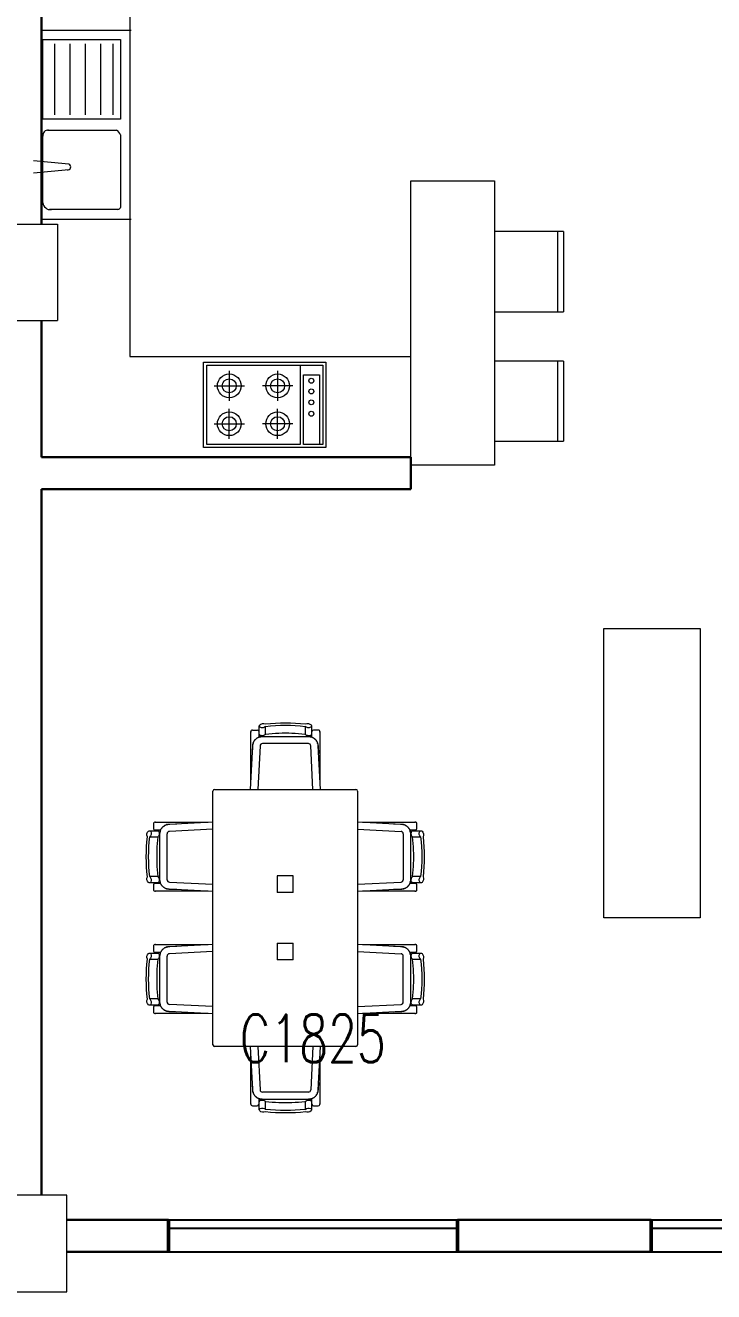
# Model space of a CAD drawing. Header units: inches. Extents: x 675 to 51927, y 19035 to 68555.
# Drawn here: x 26301 to 30585, y 27844 to 35730 of the extents above; entities that cross this region are included whole.
import ezdxf

# ---------------------------------------------------------------- set-up
doc = ezdxf.new("R2010")
doc.units = ezdxf.units.IN
doc.header["$LTSCALE"] = 0.5
doc.header["$MEASUREMENT"] = 0
for name, color, linetype, lineweight in [('00I-FURN', 30, 'Continuous', 9), ('Column', 192, 'Continuous', 13), ('Wall', 113, 'Continuous', 50)]:
    doc.layers.add(name, color=color, linetype=linetype, lineweight=lineweight)
doc.layers.add('Window Exterior', color=2, linetype='Continuous')
doc.layers.add('WINDOW_TEXT', color=7, linetype='Continuous')
doc.styles.add('_TCH_WINDOW', font='SIMPLEX', dxfattribs={"height": 3.5, "bigfont": 'GBCBIG'})

# ---------------------------------------------------------------- blocks, each defined once
blk = doc.blocks.new('$WINLIB2D$00000004')
at = {"color": 0}
for points in [[(-0.5, 0.5), (-0.5, -0.5)], [(-0.5, 0.5), (0.5, 0.5)], [(0.5, -0.5), (0.5, 0.5)], [(-0.5, 0.2406), (0.5, 0.2406)], [(-0.5, -0.5), (0.5, -0.5)]]:
    blk.add_lwpolyline(points, dxfattribs=at)

msp = doc.modelspace()

# ---------------------------------------------------------------- linework, layer by layer
at = {"layer": '00I-FURN'}
for p, q in [((26951.4, 35989.9), (26951.4, 33667)), ((26401.4, 35699.6), (26960.7, 35699.6)), ((26482.1, 35615.6), (26482.1, 35171.6)), ((26578.1, 35615.6), (26578.1, 35171.6)), ((26674.1, 35615.6), (26674.1, 35171.6)), ((26770.1, 35615.6), (26770.1, 35171.6)), ((26845.9, 35615.6), (26845.9, 35171.6)), ((26572.4, 34864.9), (26351.4, 34885.3)), ((26572.4, 34830.5), (26351.4, 34809.9)), ((28701.4, 34761.3), (29221.4, 34761.3)), ((28701.4, 33041.3), (28701.4, 34761.3)), ((29221.4, 34761.3), (29221.4, 32990.9)), ((26401.4, 34523.6), (26960.7, 34523.6)), ((29650.2, 34446), (29220.8, 34446)), ((29615.2, 33946), (29615.2, 34446)), ((29650.2, 34446), (29650.2, 33946)), ((29220.8, 33946), (29650.2, 33946)), ((26951.4, 33667), (28701.4, 33667)), ((29651, 33639.4), (29220.7, 33639.4)), ((29616, 33139.4), (29616, 33639.4)), ((29651, 33639.4), (29651, 33139.4)), ((27570.7, 33578.6), (27570.7, 33390.9)), ((27871.6, 33578.6), (27871.6, 33390.9)), ((27476.9, 33484.7), (27664.6, 33484.7)), ((27965.4, 33484.7), (27777.8, 33484.7)), ((27570.7, 33154.7), (27570.7, 33342.4)), ((27871.6, 33154.7), (27871.6, 33342.4)), ((27476.9, 33248.6), (27664.6, 33248.6)), ((27965.4, 33248.6), (27777.8, 33248.6)), ((29220.7, 33139.4), (29651, 33139.4)), ((29221.4, 32990.9), (28701.4, 32990.9)), ((29901.4, 30171.3), (29901.4, 31973)), ((29901.4, 31973), (30501.8, 31973)), ((30501.8, 31973), (30501.8, 30171.3)), ((27714.9, 31341.4), (27744.9, 31341.4)), ((27751.8, 31333.8), (27757.8, 31333.8)), ((27757.7, 31323.8), (27754.4, 31323.8)), ((27757.7, 31316.6), (27757.7, 31366.5)), ((27796.7, 31314.2), (27796.7, 31364.1)), ((28043.1, 31364.1), (28043.1, 31314.2)), ((28082, 31333.8), (28087.9, 31333.8)), ((28082.1, 31366.5), (28082.1, 31316.6)), ((28085.3, 31323.8), (28082.1, 31323.8)), ((28124.9, 31341.4), (28094.9, 31341.4)), ((27703.4, 30971.3), (27717, 31244.4)), ((27714.8, 31195.4), (27716.3, 31238.6)), ((27762, 31242.1), (27748.4, 30971.3)), ((27776.9, 31301.4), (28062.8, 31301.4)), ((28062.8, 31256.4), (27776.9, 31256.4)), ((28091.3, 30971.3), (28077.8, 31242.1)), ((28111.7, 31273.6), (28113.2, 31271.5)), ((28122.7, 31244.4), (28136.4, 30971.3)), ((28123.5, 31238.6), (28125, 31195.4)), ((27468.9, 29381.3), (27468.9, 30961.3)), ((27478.9, 30971.3), (28358.9, 30971.3)), ((28368.9, 30961.3), (28368.9, 29381.3)), ((27098.8, 30757.3), (27098.8, 30727.3)), ((27195.8, 30755.2), (27468.9, 30768.8)), ((27201.6, 30755.9), (27244.8, 30757.4)), ((28368.9, 30768.8), (28641.9, 30755.2)), ((28593, 30757.4), (28636.2, 30755.9)), ((28738.9, 30727.3), (28738.9, 30757.3)), ((27073.7, 30714.5), (27123.6, 30714.5)), ((27106.4, 30714.4), (27106.4, 30720.3)), ((27116.4, 30717.7), (27116.4, 30714.5)), ((27138.8, 30409.4), (27138.8, 30695.2)), ((27166.5, 30744.2), (27168.7, 30745.6)), ((27183.8, 30409.4), (27183.8, 30695.2)), ((27468.9, 30723.8), (27198.1, 30710.2)), ((28368.9, 30723.8), (28639.7, 30710.2)), ((28653.9, 30695.2), (28653.9, 30409.4)), ((28698.9, 30695.2), (28698.9, 30409.4)), ((28714.1, 30714.5), (28764.1, 30714.5)), ((28721.3, 30714.5), (28721.3, 30717.7)), ((28731.3, 30720.3), (28731.3, 30714.4)), ((27076, 30675.5), (27126, 30675.5)), ((28711.8, 30675.5), (28761.7, 30675.5)), ((27123.6, 30390.1), (27073.7, 30390.1)), ((27126, 30429.1), (27076, 30429.1)), ((27098.8, 30377.3), (27098.8, 30347.3)), ((27106.4, 30384.3), (27106.4, 30390.2)), ((27116.4, 30390.1), (27116.4, 30386.9)), ((27198.1, 30394.4), (27468.9, 30380.9)), ((27868.9, 30432.5), (27868.9, 30329)), ((27968.9, 30432.5), (27868.9, 30432.5)), ((27968.9, 30329), (27968.9, 30432.5)), ((28368.9, 30380.9), (28639.7, 30394.4)), ((28761.7, 30429.1), (28711.8, 30429.1)), ((28764.1, 30390.1), (28714.1, 30390.1)), ((28721.3, 30386.9), (28721.3, 30390.1)), ((28731.3, 30390.2), (28731.3, 30384.3)), ((28738.9, 30347.3), (28738.9, 30377.3)), ((27468.9, 30335.8), (27195.8, 30349.5)), ((27244.8, 30347.2), (27201.6, 30348.7)), ((27968.9, 30329), (27868.9, 30329)), ((28641.9, 30349.5), (28368.9, 30335.8)), ((28636.2, 30348.7), (28593, 30347.2)), ((30501.8, 30171.3), (29901.4, 30171.3)), ((27098.8, 29995.3), (27098.8, 29965.3)), ((27195.8, 29993.2), (27468.9, 30006.8)), ((27201.6, 29993.9), (27244.8, 29995.4)), ((27868.9, 30013.6), (27868.9, 29910.1)), ((27868.9, 30013.6), (27968.9, 30013.6)), ((27968.9, 29910.1), (27968.9, 30013.6)), ((28368.9, 30006.8), (28641.9, 29993.2)), ((28593, 29995.4), (28636.2, 29993.9)), ((28738.9, 29965.3), (28738.9, 29995.3)), ((27073.7, 29952.5), (27123.6, 29952.5)), ((27076, 29913.5), (27126, 29913.5)), ((27106.4, 29952.4), (27106.4, 29958.9)), ((27116.4, 29955.7), (27116.4, 29952.5)), ((27138.8, 29647.4), (27138.8, 29933.2)), ((27183.8, 29647.4), (27183.8, 29933.2)), ((27468.9, 29961.8), (27198.1, 29948.2)), ((27968.9, 29910.1), (27868.9, 29910.1)), ((28368.9, 29961.8), (28639.7, 29948.2)), ((28653.9, 29647.4), (28653.9, 29933.2)), ((28698.9, 29933.2), (28698.9, 29647.4)), ((28711.8, 29913.5), (28761.7, 29913.5)), ((28714.1, 29952.5), (28764.1, 29952.5)), ((28721.3, 29952.5), (28721.3, 29955.7)), ((28731.3, 29958.9), (28731.3, 29952.4)), ((27126, 29667.1), (27076, 29667.1)), ((28761.7, 29667.1), (28711.8, 29667.1)), ((27123.6, 29628.1), (27073.7, 29628.1)), ((27098.8, 29615.3), (27098.8, 29585.3)), ((27106.4, 29622.3), (27106.4, 29628.2)), ((27116.4, 29628.1), (27116.4, 29624.9)), ((27169.6, 29596.4), (27167.4, 29597.9)), ((27468.9, 29573.8), (27195.8, 29587.5)), ((27468.9, 29618.9), (27198.1, 29632.4)), ((27244.8, 29585.2), (27201.6, 29586.7)), ((28368.9, 29618.9), (28639.7, 29632.4)), ((28641.9, 29587.5), (28368.9, 29573.8)), ((28636.2, 29586.7), (28593, 29585.2)), ((28671.2, 29598.4), (28669, 29597)), ((28764.1, 29628.1), (28714.1, 29628.1)), ((28721.3, 29624.9), (28721.3, 29628.1)), ((28731.3, 29628.2), (28731.3, 29622.3)), ((28738.9, 29585.3), (28738.9, 29615.3)), ((28358.9, 29371.3), (27478.9, 29371.3)), ((27717, 29098.3), (27703.4, 29371.3)), ((27748.4, 29371.3), (27762, 29100.5)), ((28091.3, 29371.3), (28077.8, 29100.5)), ((28136.4, 29371.3), (28122.7, 29098.3)), ((27716.3, 29104), (27714.8, 29147.2)), ((28125, 29147.2), (28123.5, 29104)), ((27757.7, 28976.1), (27757.7, 29026)), ((28062.8, 29086.3), (27776.9, 29086.3)), ((28062.8, 29041.3), (27776.9, 29041.3)), ((27796.7, 28978.5), (27796.7, 29028.4)), ((28043.1, 29028.4), (28043.1, 28978.5)), ((28082.1, 29026), (28082.1, 28976.1)), ((28113.7, 29072), (28112.3, 29069.8)), ((27714.9, 29001.3), (27744.9, 29001.3)), ((27757.8, 29008.8), (27751.8, 29008.8)), ((27754.4, 29018.8), (27757.7, 29018.8)), ((28087.9, 29008.8), (28082, 29008.8)), ((28082.1, 29018.8), (28085.3, 29018.8)), ((28094.9, 29001.3), (28124.9, 29001.3))]:
    msp.add_line(p, q, dxfattribs=at)
for points in [[(26409.9, 35641), (26892.9, 35641), (26892.9, 35146.1), (26409.9, 35146.1)], [(27410.2, 33633.2), (28172.2, 33633.2), (28172.2, 33100.2), (27410.2, 33100.2)]]:
    msp.add_lwpolyline(points, close=True, dxfattribs=at)
for points in [[(26409.9, 34624.6), (26409.9, 35048.1)], [(26440, 35077), (26868.7, 35077)], [(26892.9, 35047.2), (26892.9, 34596)], [(26878.1, 34582.1), (26452.6, 34582.1)], [(28012.2, 33613.2), (28012.2, 33120.2), (27430.2, 33120.2), (27430.2, 33613.2), (28152.2, 33613.2), (28152.2, 33120.2), (28032.2, 33120.2), (28032.2, 33553.2), (28132.2, 33553.2), (28132.2, 33120.2)]]:
    msp.add_lwpolyline(points, dxfattribs=at)
at = {"layer": '00I-FURN', "flags": 128}
for points in [[(27704.9, 31001.4), (27704.9, 31331.4)], [(27754.9, 31331.4), (27754.9, 31298.2)], [(28084.9, 31297.1), (28084.9, 31331.4)], [(28134.9, 31331.4), (28134.9, 31001.4)], [(27716.3, 31238.6), (27716.4, 31241.2), (27716.7, 31243.8), (27717, 31246.4), (27717.5, 31248.9), (27718, 31251.5), (27718.7, 31254), (27719.4, 31256.5), (27720.3, 31258.9), (27720.9, 31260.6)], [(27717, 31244.4), (27717.2, 31246.7), (27717.4, 31249.1), (27717.8, 31251.5), (27718.3, 31253.9), (27718.8, 31256.2), (27719.4, 31258.5), (27720.2, 31260.8), (27721, 31263.1), (27721.9, 31265.3), (27722.9, 31267.5), (27724, 31269.6), (27725.2, 31271.7), (27726.4, 31273.7), (27727.8, 31275.7), (27729.2, 31277.7), (27730.7, 31279.5), (27732.2, 31281.4), (27733.9, 31283.1), (27735.6, 31284.8), (27737.3, 31286.4), (27739.2, 31288), (27741.1, 31289.5), (27743, 31290.8), (27745, 31292.2), (27747.1, 31293.4), (27749.2, 31294.6), (27751.3, 31295.6), (27753.5, 31296.6), (27755.8, 31297.5), (27758, 31298.3), (27760.3, 31299), (27762.6, 31299.6), (27765, 31300.2), (27767.3, 31300.6), (27769.7, 31300.9), (27772.1, 31301.2), (27774.5, 31301.3), (27776.9, 31301.4), (27776.9, 31301.4)], [(27762.3, 31298.5), (27764.8, 31299.2), (27767.3, 31299.8), (27769.9, 31300.4), (27772.4, 31300.8), (27775, 31301.1), (27777.6, 31301.3), (27780.2, 31301.3), (27781.2, 31301.4)], [(28058.5, 31301.4), (28061.1, 31301.3), (28063.7, 31301.1), (28066.3, 31300.9), (28068.8, 31300.5), (28071.4, 31300.1), (28073.9, 31299.5), (28076.5, 31298.8), (28077.8, 31298.4)], [(28062.8, 31301.4), (28065.2, 31301.3), (28067.6, 31301.2), (28070, 31300.9), (28072.4, 31300.6), (28074.7, 31300.2), (28077.1, 31299.6), (28079.4, 31299), (28081.7, 31298.3), (28083.9, 31297.5), (28086.2, 31296.6), (28088.3, 31295.6), (28090.5, 31294.6), (28092.6, 31293.4), (28094.7, 31292.2), (28096.7, 31290.9), (28098.6, 31289.5), (28100.5, 31288), (28102.4, 31286.5), (28104.1, 31284.8), (28105.8, 31283.2), (28107.5, 31281.4), (28109, 31279.6), (28110.5, 31277.7), (28111.9, 31275.8), (28113.3, 31273.8), (28114.5, 31271.7), (28115.7, 31269.6), (28116.8, 31267.5), (28117.8, 31265.3), (28118.7, 31263.1), (28119.5, 31260.8), (28120.3, 31258.6), (28120.9, 31256.2), (28121.5, 31253.9), (28121.9, 31251.6), (28122.3, 31249.2), (28122.5, 31246.8), (28122.7, 31244.4), (28122.7, 31244.4)], [(28119.1, 31259.9), (28120, 31257.5), (28120.8, 31255), (28121.5, 31252.5), (28122.1, 31250), (28122.5, 31247.4), (28122.9, 31244.8), (28123.2, 31242.3), (28123.4, 31239.7), (28123.5, 31238.6)], [(27108.8, 30767.3), (27438.8, 30767.3)], [(28398.9, 30767.3), (28728.9, 30767.3)], [(27143.1, 30717.3), (27108.8, 30717.3)], [(27138.8, 30695.2), (27138.9, 30697.6), (27139, 30700), (27139.3, 30702.4), (27139.6, 30704.8), (27140, 30707.1), (27140.5, 30709.5), (27141.2, 30711.8), (27141.9, 30714.1), (27142.7, 30716.4), (27143.6, 30718.6), (27144.5, 30720.8), (27145.6, 30722.9), (27146.8, 30725), (27148, 30727.1), (27149.3, 30729.1), (27150.7, 30731.1), (27152.2, 30733), (27153.7, 30734.8), (27155.3, 30736.6), (27157, 30738.3), (27158.8, 30739.9), (27160.6, 30741.5), (27162.5, 30743), (27164.4, 30744.4), (27166.4, 30745.7), (27168.4, 30747), (27170.5, 30748.1), (27172.7, 30749.2), (27174.9, 30750.2), (27177.1, 30751.2), (27179.3, 30752), (27181.6, 30752.7), (27183.9, 30753.4), (27186.3, 30753.9), (27188.6, 30754.4), (27191, 30754.7), (27193.4, 30755), (27195.8, 30755.2), (27195.8, 30755.2)], [(27138.8, 30690.9), (27138.9, 30693.5), (27139, 30696.1), (27139.3, 30698.7), (27139.6, 30701.3), (27140.1, 30703.8), (27140.7, 30706.4), (27141.4, 30708.9), (27141.8, 30710.2)], [(27180.3, 30751.5), (27182.7, 30752.4), (27185.2, 30753.2), (27187.7, 30753.9), (27190.2, 30754.5), (27192.8, 30755), (27195.3, 30755.4), (27197.9, 30755.7), (27200.5, 30755.8), (27201.6, 30755.9)], [(28636.2, 30755.9), (28638.8, 30755.7), (28641.4, 30755.5), (28643.9, 30755.2), (28646.5, 30754.7), (28649, 30754.1), (28651.6, 30753.5), (28654.1, 30752.7), (28656.5, 30751.9), (28658.1, 30751.2)], [(28641.9, 30755.2), (28644.3, 30755), (28646.7, 30754.7), (28649.1, 30754.4), (28651.4, 30753.9), (28653.8, 30753.4), (28656.1, 30752.7), (28658.4, 30752), (28660.6, 30751.2), (28662.8, 30750.3), (28665, 30749.3), (28667.2, 30748.2), (28669.2, 30747), (28671.3, 30745.7), (28673.3, 30744.4), (28675.2, 30743), (28677.1, 30741.5), (28678.9, 30739.9), (28680.7, 30738.3), (28682.4, 30736.6), (28684, 30734.8), (28685.5, 30733), (28687, 30731.1), (28688.4, 30729.1), (28689.7, 30727.1), (28691, 30725.1), (28692.1, 30723), (28693.2, 30720.8), (28694.2, 30718.6), (28695.1, 30716.4), (28695.9, 30714.2), (28696.6, 30711.9), (28697.2, 30709.5), (28697.7, 30707.2), (28698.1, 30704.8), (28698.5, 30702.5), (28698.7, 30700.1), (28698.9, 30697.7), (28698.9, 30695.3), (28698.9, 30695.2)], [(28668.2, 30746.2), (28670.3, 30744.8), (28670.5, 30744.6)], [(28728.9, 30717.3), (28695.8, 30717.3)], [(28696.1, 30709.9), (28696.8, 30707.4), (28697.4, 30704.9), (28697.9, 30702.3), (28698.3, 30699.7), (28698.6, 30697.2), (28698.8, 30694.6), (28698.9, 30692), (28698.9, 30690.9)], [(27108.8, 30387.3), (27142, 30387.3)], [(27138.9, 30410), (27138.8, 30412.6), (27138.8, 30413.7)], [(27195.8, 30349.5), (27193.4, 30349.6), (27191, 30349.9), (27188.7, 30350.2), (27186.3, 30350.7), (27184, 30351.2), (27181.7, 30351.9), (27179.4, 30352.6), (27177.1, 30353.4), (27174.9, 30354.4), (27172.7, 30355.4), (27170.6, 30356.4), (27168.5, 30357.6), (27166.4, 30358.9), (27164.4, 30360.2), (27162.5, 30361.6), (27160.6, 30363.1), (27158.8, 30364.7), (27157.1, 30366.3), (27155.4, 30368), (27153.7, 30369.8), (27152.2, 30371.6), (27150.7, 30373.5), (27149.3, 30375.5), (27148, 30377.5), (27146.8, 30379.5), (27145.6, 30381.6), (27144.6, 30383.8), (27143.6, 30386), (27142.7, 30388.2), (27141.9, 30390.5), (27141.2, 30392.7), (27140.6, 30395.1), (27140, 30397.4), (27139.6, 30399.8), (27139.3, 30402.1), (27139, 30404.5), (27138.9, 30406.9), (27138.8, 30409.3), (27138.8, 30409.4)], [(27141.6, 30394.7), (27140.9, 30397.2), (27140.3, 30399.8), (27139.8, 30402.3), (27139.4, 30404.9), (27139.1, 30407.5), (27139, 30408.7)], [(28698.9, 30409.4), (28698.9, 30407), (28698.7, 30404.6), (28698.5, 30402.2), (28698.2, 30399.8), (28697.7, 30397.5), (28697.2, 30395.1), (28696.6, 30392.8), (28695.9, 30390.5), (28695.1, 30388.2), (28694.2, 30386), (28693.2, 30383.8), (28692.1, 30381.7), (28691, 30379.6), (28689.8, 30377.5), (28688.4, 30375.5), (28687, 30373.5), (28685.6, 30371.7), (28684, 30369.8), (28682.4, 30368), (28680.7, 30366.3), (28679, 30364.7), (28677.1, 30363.1), (28675.3, 30361.6), (28673.3, 30360.2), (28671.3, 30358.9), (28669.3, 30357.6), (28667.2, 30356.5), (28665.1, 30355.4), (28662.9, 30354.4), (28660.7, 30353.5), (28658.4, 30352.6), (28656.1, 30351.9), (28653.8, 30351.3), (28651.5, 30350.7), (28649.1, 30350.3), (28646.7, 30349.9), (28644.4, 30349.6), (28642, 30349.5), (28641.9, 30349.5)], [(28694.7, 30387.3), (28728.9, 30387.3)], [(28698.9, 30413.7), (28698.9, 30411.1), (28698.7, 30408.5), (28698.5, 30405.9), (28698.1, 30403.3), (28697.6, 30400.8), (28697.1, 30398.2), (28696.4, 30395.7), (28696, 30394.4)], [(27438.8, 30337.3), (27108.8, 30337.3)], [(27201.6, 30348.7), (27199, 30348.9), (27196.4, 30349.1), (27193.8, 30349.5), (27191.2, 30349.9), (27188.7, 30350.5), (27186.2, 30351.1), (27183.7, 30351.9), (27181.2, 30352.7), (27179.6, 30353.4)], [(28728.9, 30337.3), (28398.9, 30337.3)], [(28657.5, 30353.1), (28655, 30352.2), (28652.6, 30351.4), (28650.1, 30350.7), (28647.5, 30350.1), (28645, 30349.6), (28642.4, 30349.2), (28639.8, 30348.9), (28637.2, 30348.8), (28636.2, 30348.7)], [(27108.8, 30005.3), (27438.8, 30005.3)], [(27138.8, 29933.2), (27138.9, 29935.6), (27139, 29938), (27139.3, 29940.4), (27139.6, 29942.8), (27140, 29945.2), (27140.5, 29947.5), (27141.2, 29949.8), (27141.9, 29952.1), (27142.7, 29954.4), (27143.6, 29956.6), (27144.5, 29958.8), (27145.6, 29960.9), (27146.8, 29963), (27148, 29965.1), (27149.3, 29967.1), (27150.7, 29969.1), (27152.2, 29971), (27153.7, 29972.8), (27155.3, 29974.6), (27157, 29976.3), (27158.8, 29977.9), (27160.6, 29979.5), (27162.5, 29981), (27164.4, 29982.4), (27166.4, 29983.7), (27168.4, 29985), (27170.5, 29986.2), (27172.7, 29987.2), (27174.9, 29988.2), (27177.1, 29989.2), (27179.3, 29990), (27181.6, 29990.7), (27183.9, 29991.4), (27186.3, 29991.9), (27188.6, 29992.4), (27191, 29992.7), (27193.4, 29993), (27195.8, 29993.2), (27195.8, 29993.2)], [(27180.3, 29989.5), (27182.7, 29990.4), (27185.2, 29991.2), (27187.7, 29991.9), (27190.2, 29992.5), (27192.8, 29993), (27195.3, 29993.4), (27197.9, 29993.7), (27200.5, 29993.9), (27201.6, 29993.9)], [(28398.9, 30005.3), (28728.9, 30005.3)], [(28636.2, 29993.9), (28638.8, 29993.8), (28641.4, 29993.5), (28643.9, 29993.2), (28646.5, 29992.7), (28649, 29992.2), (28651.6, 29991.5), (28654.1, 29990.7), (28656.5, 29989.9), (28658.2, 29989.2)], [(28641.9, 29993.2), (28644.3, 29993), (28646.7, 29992.7), (28649.1, 29992.4), (28651.4, 29991.9), (28653.8, 29991.4), (28656.1, 29990.7), (28658.4, 29990), (28660.6, 29989.2), (28662.8, 29988.3), (28665, 29987.3), (28667.2, 29986.2), (28669.2, 29985), (28671.3, 29983.7), (28673.3, 29982.4), (28675.2, 29981), (28677.1, 29979.5), (28678.9, 29977.9), (28680.7, 29976.3), (28682.4, 29974.6), (28684, 29972.8), (28685.5, 29971), (28687, 29969.1), (28688.4, 29967.2), (28689.7, 29965.1), (28691, 29963.1), (28692.1, 29961), (28693.2, 29958.8), (28694.2, 29956.6), (28695.1, 29954.4), (28695.9, 29952.2), (28696.6, 29949.9), (28697.2, 29947.5), (28697.7, 29945.2), (28698.1, 29942.8), (28698.5, 29940.5), (28698.7, 29938.1), (28698.9, 29935.7), (28698.9, 29933.3), (28698.9, 29933.2)], [(27143.1, 29955.3), (27108.8, 29955.3)], [(27138.8, 29928.9), (27138.9, 29931.5), (27139, 29934.1), (27139.3, 29936.7), (27139.6, 29939.3), (27140.1, 29941.8), (27140.7, 29944.4), (27141.4, 29946.9), (27141.7, 29948.2)], [(28728.9, 29955.3), (28695.8, 29955.3)], [(28696.1, 29947.9), (28696.8, 29945.4), (28697.4, 29942.9), (28697.9, 29940.3), (28698.3, 29937.7), (28698.6, 29935.2), (28698.8, 29932.6), (28698.9, 29930), (28698.9, 29928.9)], [(27108.8, 29625.3), (27142, 29625.3)], [(27438.8, 29575.3), (27108.8, 29575.3)], [(27138.9, 29648.1), (27138.8, 29650.7), (27138.8, 29651.7)], [(27195.8, 29587.5), (27193.4, 29587.6), (27191, 29587.9), (27188.7, 29588.2), (27186.3, 29588.7), (27184, 29589.2), (27181.7, 29589.9), (27179.4, 29590.6), (27177.1, 29591.4), (27174.9, 29592.4), (27172.7, 29593.4), (27170.6, 29594.4), (27168.5, 29595.6), (27166.4, 29596.9), (27164.4, 29598.2), (27162.5, 29599.6), (27160.6, 29601.1), (27158.8, 29602.7), (27157.1, 29604.3), (27155.4, 29606), (27153.7, 29607.8), (27152.2, 29609.6), (27150.7, 29611.5), (27149.3, 29613.5), (27148, 29615.5), (27146.8, 29617.5), (27145.6, 29619.6), (27144.6, 29621.8), (27143.6, 29624), (27142.7, 29626.2), (27141.9, 29628.5), (27141.2, 29630.8), (27140.6, 29633.1), (27140, 29635.4), (27139.6, 29637.8), (27139.3, 29640.2), (27139, 29642.5), (27138.9, 29644.9), (27138.8, 29647.3), (27138.8, 29647.4)], [(27141.6, 29632.7), (27140.9, 29635.2), (27140.3, 29637.8), (27139.8, 29640.3), (27139.4, 29642.9), (27139.1, 29645.5), (27139, 29646.7)], [(27201.6, 29586.7), (27199, 29586.9), (27196.4, 29587.1), (27193.8, 29587.5), (27191.2, 29587.9), (27188.7, 29588.5), (27186.2, 29589.1), (27183.7, 29589.9), (27181.2, 29590.7), (27179.6, 29591.4)], [(28728.9, 29575.3), (28398.9, 29575.3)], [(28657.5, 29591.1), (28655, 29590.2), (28652.6, 29589.4), (28650.1, 29588.7), (28647.5, 29588.1), (28645, 29587.6), (28642.4, 29587.2), (28639.8, 29587), (28637.2, 29586.8), (28636.2, 29586.7)], [(28698.9, 29647.4), (28698.9, 29645), (28698.7, 29642.6), (28698.5, 29640.2), (28698.2, 29637.8), (28697.7, 29635.5), (28697.2, 29633.1), (28696.6, 29630.8), (28695.9, 29628.5), (28695.1, 29626.2), (28694.2, 29624), (28693.2, 29621.8), (28692.1, 29619.7), (28691, 29617.6), (28689.8, 29615.5), (28688.4, 29613.5), (28687, 29611.6), (28685.6, 29609.7), (28684, 29607.8), (28682.4, 29606), (28680.7, 29604.3), (28679, 29602.7), (28677.1, 29601.1), (28675.3, 29599.6), (28673.3, 29598.2), (28671.3, 29596.9), (28669.3, 29595.6), (28667.2, 29594.5), (28665.1, 29593.4), (28662.9, 29592.4), (28660.7, 29591.5), (28658.4, 29590.6), (28656.1, 29589.9), (28653.8, 29589.3), (28651.5, 29588.7), (28649.1, 29588.3), (28646.7, 29587.9), (28644.4, 29587.6), (28642, 29587.5), (28641.9, 29587.5)], [(28694.7, 29625.3), (28728.9, 29625.3)], [(28698.9, 29651.7), (28698.9, 29649.1), (28698.7, 29646.5), (28698.5, 29643.9), (28698.1, 29641.3), (28697.6, 29638.8), (28697.1, 29636.2), (28696.4, 29633.7), (28696, 29632.4)], [(27704.9, 29011.3), (27704.9, 29341.3)], [(28134.9, 29341.3), (28134.9, 29011.3)], [(27720.7, 29082.7), (27719.8, 29085.1), (27719, 29087.6), (27718.3, 29090.1), (27717.7, 29092.7), (27717.2, 29095.2), (27716.8, 29097.8), (27716.5, 29100.4), (27716.3, 29103), (27716.3, 29104)], [(28123.5, 29104), (28123.3, 29101.4), (28123.1, 29098.8), (28122.7, 29096.2), (28122.3, 29093.7), (28121.7, 29091.1), (28121.1, 29088.6), (28120.3, 29086.1), (28119.4, 29083.7), (28118.8, 29082.1)], [(27776.9, 29041.3), (27774.5, 29041.3), (27772.1, 29041.4), (27769.8, 29041.7), (27767.4, 29042), (27765, 29042.5), (27762.7, 29043), (27760.4, 29043.6), (27758.1, 29044.3), (27755.8, 29045.1), (27753.6, 29046), (27751.4, 29047), (27749.2, 29048), (27747.1, 29049.2), (27745.1, 29050.4), (27743.1, 29051.7), (27741.1, 29053.1), (27739.2, 29054.6), (27737.4, 29056.1), (27735.6, 29057.8), (27733.9, 29059.5), (27732.3, 29061.2), (27730.7, 29063), (27729.2, 29064.9), (27727.8, 29066.8), (27726.5, 29068.8), (27725.2, 29070.9), (27724, 29073), (27722.9, 29075.1), (27721.9, 29077.3), (27721, 29079.5), (27720.2, 29081.8), (27719.5, 29084.1), (27718.8, 29086.4), (27718.3, 29088.7), (27717.8, 29091.1), (27717.5, 29093.4), (27717.2, 29095.8), (27717, 29098.2), (27717, 29098.3)], [(27754.9, 29045.5), (27754.9, 29011.3)], [(27781.2, 29041.3), (27778.6, 29041.3), (27776, 29041.5), (27773.5, 29041.7), (27770.9, 29042.1), (27768.3, 29042.6), (27765.8, 29043.1), (27763.3, 29043.8), (27762, 29044.2)], [(28062.1, 29041.4), (28059.5, 29041.3), (28058.5, 29041.3)], [(28122.7, 29098.3), (28122.5, 29095.9), (28122.3, 29093.5), (28121.9, 29091.1), (28121.5, 29088.8), (28120.9, 29086.4), (28120.3, 29084.1), (28119.6, 29081.8), (28118.7, 29079.6), (28117.8, 29077.3), (28116.8, 29075.2), (28115.7, 29073), (28114.6, 29070.9), (28113.3, 29068.9), (28112, 29066.9), (28110.6, 29064.9), (28109.1, 29063.1), (28107.5, 29061.2), (28105.9, 29059.5), (28104.2, 29057.8), (28102.4, 29056.2), (28100.6, 29054.6), (28098.7, 29053.2), (28096.7, 29051.8), (28094.7, 29050.4), (28092.6, 29049.2), (28090.5, 29048.1), (28088.4, 29047), (28086.2, 29046), (28084, 29045.1), (28081.7, 29044.3), (28079.4, 29043.6), (28077.1, 29043), (28074.8, 29042.5), (28072.4, 29042), (28070, 29041.7), (28067.6, 29041.5), (28065.2, 29041.3), (28062.8, 29041.3), (28062.8, 29041.3)], [(28077.4, 29044.1), (28074.9, 29043.4), (28072.4, 29042.8), (28069.9, 29042.3), (28067.3, 29041.9), (28064.7, 29041.6), (28063.4, 29041.5)], [(28084.9, 29011.3), (28084.9, 29044.4)]]:
    msp.add_lwpolyline(points, dxfattribs=at)
at = {"layer": '00I-FURN'}
for centre, radius in [((27570.7, 33484.7), 73.8), ((27570.7, 33484.7), 43.8), ((27871.6, 33484.7), 73.8), ((27871.6, 33484.7), 43.8), ((28081.3, 33516.4), 15.6), ((28081.3, 33450), 15.6), ((28081.3, 33381.9), 15.6), ((27570.7, 33248.6), 73.8), ((27570.7, 33248.6), 43.8), ((27871.6, 33248.6), 73.8), ((27871.6, 33248.6), 43.8), ((28081.3, 33310.9), 15.6)]:
    msp.add_circle(centre, radius, dxfattribs=at)
for centre, radius, start, end in [((26443.2, 35043.7), 33.5, 84.50492, 187.6276), ((26850.7, 35037.7), 43.2, 12.66084, 65.42589), ((26565.3, 34847.7), 18.6, 258.10354, 67.48576), ((26458.1, 34630.3), 48.5, 186.7984, 276.55245), ((26873.5, 34601.8), 20.2, 283.10438, 343.29062), ((27714.9, 31331.4), 10, 90, 195), ((27744.9, 31331.4), 10, 15, 90), ((28094.9, 31331.4), 10, 90, 165), ((28124.9, 31331.4), 10, 345, 90), ((27776.9, 31241.4), 60, 161.76946, 164.6864), ((27776.9, 31241.4), 60, 102.4512, 105.28025), ((27776.9, 31241.4), 15, 90, 177.13759), ((28062.8, 31241.4), 15, 2.86241, 90), ((28062.8, 31241.4), 60, 74.63187, 77.5488), ((28062.8, 31241.4), 60, 15.3136, 18.14265), ((27478.9, 30961.3), 10, 90, 180), ((28358.9, 30961.3), 10, 0, 90), ((27108.8, 30757.3), 10, 75, 180), ((28728.9, 30757.3), 10, 0, 105), ((27108.8, 30727.3), 10, 180, 255), ((27198.8, 30695.2), 60, 164.63187, 167.5488), ((27198.8, 30695.2), 60, 105.3136, 108.14265), ((27198.8, 30695.2), 15, 92.86241, 180), ((28638.9, 30695.2), 15, 0, 87.13759), ((28638.9, 30695.2), 60, 71.85735, 74.6864), ((28638.9, 30695.2), 60, 12.4512, 15.36813), ((28728.9, 30727.3), 10, 285, 0), ((27108.8, 30377.3), 10, 105, 180), ((27198.8, 30409.4), 60, 192.4512, 195.28025), ((27198.8, 30409.4), 15, 180, 267.13759), ((28638.9, 30409.4), 15, 272.86241, 0), ((28638.9, 30409.4), 60, 344.71975, 347.5488), ((28728.9, 30377.3), 10, 0, 75), ((27108.8, 30347.3), 10, 180, 285), ((27198.8, 30409.4), 60, 251.76946, 254.6864), ((28638.9, 30409.4), 60, 285.3136, 288.23054), ((28728.9, 30347.3), 10, 255, 0), ((27108.8, 29995.3), 10, 75, 180), ((27198.8, 29933.2), 60, 105.3136, 108.23054), ((28638.9, 29933.2), 60, 71.76946, 74.6864), ((28728.9, 29995.3), 10, 0, 105), ((27108.8, 29965.3), 10, 180, 255), ((27198.8, 29933.2), 60, 164.71975, 167.5488), ((27198.8, 29933.2), 15, 92.86241, 180), ((28638.9, 29933.2), 15, 0, 87.13759), ((28638.9, 29933.2), 60, 12.4512, 15.28025), ((28728.9, 29965.3), 10, 285, 0), ((27108.8, 29615.3), 10, 105, 180), ((27108.8, 29585.3), 10, 180, 285), ((27198.8, 29647.4), 60, 192.4512, 195.36813), ((27198.8, 29647.4), 60, 251.85735, 254.6864), ((27198.8, 29647.4), 15, 180, 267.13759), ((28638.9, 29647.4), 15, 272.86241, 0), ((28638.9, 29647.4), 60, 285.3136, 288.14265), ((28638.9, 29647.4), 60, 344.63187, 347.5488), ((28728.9, 29585.3), 10, 255, 0), ((28728.9, 29615.3), 10, 0, 75), ((27478.9, 29381.3), 10, 180, 270), ((28358.9, 29381.3), 10, 270, 0), ((27776.9, 29101.3), 15, 182.86241, 270), ((28062.8, 29101.3), 15, 270, 357.13759), ((27776.9, 29101.3), 60, 195.3136, 198.23054), ((27776.9, 29101.3), 60, 254.71975, 257.5488), ((28062.8, 29101.3), 60, 282.4512, 285.36813), ((28062.8, 29101.3), 60, 341.85735, 344.6864), ((27714.9, 29011.3), 10, 165, 270), ((27744.9, 29011.3), 10, 270, 345), ((28094.9, 29011.3), 10, 195, 270), ((28124.9, 29011.3), 10, 270, 15)]:
    msp.add_arc(centre, radius, start, end, dxfattribs=at)
at = {"layer": '00I-FURN', "extrusion": (0, 0, -1)}
for centre, major_axis, start_param, end_param in [((27919.9, 30314.7), (1075.6, 0), 4.596579, 4.828199), ((27766.8, 31366.5), (9.19, 0), 1.992391, 3.901781), ((27782.1, 31352), (30.3, 0), 3.901781, 5.172539), ((27775.5, 31385.7), (30.3, 0), 0.79515, 1.992391), ((27919.9, 30314.7), (1060.6, 0), 4.595979, 4.828799), ((28064.3, 31385.7), (30.3, 0), 1.149202, 2.346443), ((28057.6, 31352), (30.3, 0), 4.252239, 5.522997), ((28072.9, 31366.5), (9.19, 0), 5.522997, 7.432387), ((27088.2, 30690), (0, 30.3), 4.252239, 5.522997), ((27073.7, 30705.3), (0, 9.19), 5.522997, 7.432387), ((27054.5, 30696.7), (0, 30.3), 1.149202, 2.346443), ((28783.2, 30696.7), (0, 30.3), 3.936743, 5.133984), ((28764.1, 30705.3), (0, 9.19), 5.133984, 7.043374), ((28749.6, 30690), (0, 30.3), 0.760189, 2.030946), ((28125.5, 30552.3), (0, 1075.6), 4.596579, 4.828199), ((28125.5, 30552.3), (0, 1060.6), 4.595979, 4.828799), ((27712.3, 30552.3), (0, 1060.6), 1.454386, 1.687206), ((27712.3, 30552.3), (0, 1075.6), 1.454987, 1.686606), ((27088.2, 30414.6), (0, 30.3), 3.901781, 5.172539), ((27073.7, 30399.3), (0, 9.19), 1.992391, 3.901781), ((27054.5, 30407.9), (0, 30.3), 0.79515, 1.992391), ((28783.2, 30407.9), (0, 30.3), 4.290794, 5.488035), ((28764.1, 30399.3), (0, 9.19), 2.381404, 4.290794), ((28749.6, 30414.6), (0, 30.3), 1.110647, 2.381404), ((28125.5, 29790.3), (0, 1075.6), 4.596579, 4.828199), ((27088.2, 29928), (0, 30.3), 4.252239, 5.522997), ((28125.5, 29790.3), (0, 1060.6), 4.595979, 4.828799), ((27073.7, 29943.3), (0, 9.19), 5.522997, 7.432387), ((27054.5, 29934.7), (0, 30.3), 1.149202, 2.346443), ((28783.2, 29934.7), (0, 30.3), 3.936743, 5.133984), ((28764.1, 29943.3), (0, 9.19), 5.133984, 7.043374), ((27712.3, 29790.3), (0, 1060.6), 1.454386, 1.687206), ((28749.6, 29928), (0, 30.3), 0.760189, 2.030946), ((27712.3, 29790.3), (0, 1075.6), 1.454987, 1.686606), ((27088.2, 29652.6), (0, 30.3), 3.901781, 5.172539), ((27054.5, 29645.9), (0, 30.3), 0.79515, 1.992391), ((28783.2, 29645.9), (0, 30.3), 4.290794, 5.488035), ((28749.6, 29652.6), (0, 30.3), 1.110647, 2.381404), ((27073.7, 29637.3), (0, 9.19), 1.992391, 3.901781), ((28764.1, 29637.3), (0, 9.19), 2.381404, 4.290794), ((27766.8, 28976.1), (9.19, 0), 2.381404, 4.290794), ((27782.1, 28990.6), (30.3, 0), 1.110647, 2.381404), ((27775.5, 28956.9), (30.3, 0), 4.290794, 5.488035), ((27919.9, 30027.9), (1075.6, 0), 1.454987, 1.686606), ((27919.9, 30027.9), (1060.6, 0), 1.454386, 1.687206), ((28064.3, 28956.9), (30.3, 0), 3.936743, 5.133984), ((28057.6, 28990.6), (30.3, 0), 0.760189, 2.030946), ((28072.9, 28976.1), (9.19, 0), 5.133984, 7.043374)]:
    msp.add_ellipse(centre, major_axis=major_axis, ratio=0.996175, start_param=start_param, end_param=end_param, dxfattribs=at)
at = {"layer": '00I-FURN'}
for points, knots in [([(27763.1, 31308.2), (27761.7, 31308.8), (27759.4, 31310.6), (27757.8, 31314), (27757.6, 31316.3), (27757.7, 31317)], [0, 0, 0, 0, 0.25, 0.5, 0.625, 0.625, 0.625, 0.625]), ([(27796.7, 31314.2), (27793.2, 31310.8), (27785.7, 31306.4), (27773.5, 31304.9), (27766.4, 31306.7), (27763.1, 31308.2)], [0, 0, 0, 0, 0.4, 0.7, 1, 1, 1, 1]), ([(28076.7, 31308.2), (28072.2, 31306.2), (28063.7, 31304.6), (28051.7, 31307.5), (28045.6, 31311.7), (28043.1, 31314.2)], [0, 0, 0, 0, 0.4, 0.7, 1, 1, 1, 1]), ([(27132, 30709.1), (27134, 30704.7), (27135.6, 30696.1), (27132.7, 30684.2), (27128.5, 30678.1), (27126, 30675.5)], [0, 0, 0, 0, 0.4, 0.7, 1, 1, 1, 1]), ([(28711.8, 30675.5), (28708.4, 30678.9), (28703.9, 30686.4), (28702.5, 30698.6), (28704.3, 30705.8), (28705.7, 30709.1)], [0, 0, 0, 0, 0.4, 0.7, 1, 1, 1, 1]), ([(28705.7, 30709.1), (28706.3, 30710.4), (28708.2, 30712.8), (28711.6, 30714.4), (28713.8, 30714.5), (28714.6, 30714.5)], [0, 0, 0, 0, 0.25, 0.5, 0.625, 0.625, 0.625, 0.625]), ([(27132, 30395.5), (27131.4, 30394.2), (27129.5, 30391.8), (27126.1, 30390.2), (27123.9, 30390.1), (27123.2, 30390.1)], [0, 0, 0, 0, 0.25, 0.5, 0.625, 0.625, 0.625, 0.625]), ([(27126, 30429.1), (27129.4, 30425.7), (27133.8, 30418.2), (27135.3, 30406), (27133.5, 30398.8), (27132, 30395.5)], [0, 0, 0, 0, 0.4, 0.7, 1, 1, 1, 1]), ([(28705.7, 30395.5), (28703.8, 30399.9), (28702.2, 30408.5), (28705.1, 30420.4), (28709.2, 30426.5), (28711.8, 30429.1)], [0, 0, 0, 0, 0.4, 0.7, 1, 1, 1, 1]), ([(27132, 29947.1), (27134, 29942.7), (27135.6, 29934.1), (27132.7, 29922.2), (27128.5, 29916.1), (27126, 29913.5)], [0, 0, 0, 0, 0.4, 0.7, 1, 1, 1, 1]), ([(28711.8, 29913.5), (28708.4, 29916.9), (28703.9, 29924.4), (28702.5, 29936.6), (28704.3, 29943.8), (28705.7, 29947.1)], [0, 0, 0, 0, 0.4, 0.7, 1, 1, 1, 1]), ([(28705.7, 29947.1), (28706.3, 29948.4), (28708.2, 29950.8), (28711.6, 29952.4), (28713.8, 29952.5), (28714.6, 29952.5)], [0, 0, 0, 0, 0.25, 0.5, 0.625, 0.625, 0.625, 0.625]), ([(27126, 29667.1), (27129.4, 29663.7), (27133.8, 29656.2), (27135.3, 29644), (27133.5, 29636.8), (27132, 29633.5)], [0, 0, 0, 0, 0.4, 0.7, 1, 1, 1, 1]), ([(28705.7, 29633.5), (28703.8, 29637.9), (28702.2, 29646.5), (28705.1, 29658.4), (28709.2, 29664.5), (28711.8, 29667.1)], [0, 0, 0, 0, 0.4, 0.7, 1, 1, 1, 1]), ([(27132, 29633.5), (27131.4, 29632.2), (27129.5, 29629.8), (27126.1, 29628.2), (27123.9, 29628.1), (27123.2, 29628.1)], [0, 0, 0, 0, 0.25, 0.5, 0.625, 0.625, 0.625, 0.625]), ([(27763.1, 29034.4), (27767.5, 29036.4), (27776.1, 29038), (27788, 29035.1), (27794.1, 29031), (27796.7, 29028.4)], [0, 0, 0, 0, 0.4, 0.7, 1, 1, 1, 1]), ([(28043.1, 29028.4), (28046.5, 29031.8), (28054, 29036.3), (28066.2, 29037.7), (28073.3, 29035.9), (28076.7, 29034.4)], [0, 0, 0, 0, 0.4, 0.7, 1, 1, 1, 1]), ([(28076.7, 29034.4), (28078, 29033.8), (28080.4, 29032), (28081.9, 29028.6), (28082.1, 29026.4), (28082.1, 29025.6)], [0, 0, 0, 0, 0.25, 0.5, 0.625, 0.625, 0.625, 0.625])]:
    msp.add_open_spline(points, degree=3, knots=knots, dxfattribs=at)
for points in [[(28043.1, 31314.2), (28015.8, 31317.4), (27961.1, 31321.7), (27878.7, 31321.7), (27823.9, 31317.4), (27796.7, 31314.2)], [(28082.1, 31317), (28082.1, 31316.3), (28082, 31314.8), (28081.3, 31312.7), (28080.2, 31310.8), (28078.6, 31309.2), (28077.3, 31308.5), (28076.7, 31308.2)], [(27123.2, 30714.5), (27123.9, 30714.5), (27125.4, 30714.4), (27127.5, 30713.8), (27129.4, 30712.6), (27130.9, 30711), (27131.7, 30709.8), (27132, 30709.1)], [(27126, 30675.5), (27122.8, 30648.2), (27118.5, 30593.5), (27118.5, 30511.1), (27122.8, 30456.4), (27126, 30429.1)], [(28711.8, 30429.1), (28715, 30456.4), (28719.2, 30511.1), (28719.2, 30593.5), (28715, 30648.2), (28711.8, 30675.5)], [(28714.6, 30390.1), (28713.8, 30390.1), (28712.3, 30390.2), (28710.2, 30390.9), (28708.4, 30392), (28706.8, 30393.6), (28706, 30394.9), (28705.7, 30395.5)], [(27126, 29913.5), (27122.8, 29886.2), (27118.5, 29831.5), (27118.5, 29749.1), (27122.8, 29694.4), (27126, 29667.1)], [(27123.2, 29952.5), (27123.9, 29952.5), (27125.4, 29952.4), (27127.5, 29951.8), (27129.4, 29950.6), (27130.9, 29949), (27131.7, 29947.8), (27132, 29947.1)], [(28711.8, 29667.1), (28715, 29694.4), (28719.2, 29749.1), (28719.2, 29831.5), (28715, 29886.2), (28711.8, 29913.5)], [(28714.6, 29628.1), (28713.8, 29628.1), (28712.3, 29628.2), (28710.2, 29628.9), (28708.4, 29630), (28706.8, 29631.6), (28706, 29632.9), (28705.7, 29633.5)], [(27757.7, 29025.6), (27757.6, 29026.4), (27757.7, 29027.8), (27758.4, 29029.9), (27759.6, 29031.8), (27761.2, 29033.4), (27762.4, 29034.1), (27763.1, 29034.4)], [(27796.7, 29028.4), (27823.9, 29025.2), (27878.7, 29021), (27961.1, 29021), (28015.8, 29025.2), (28043.1, 29028.4)]]:
    msp.add_open_spline(points, degree=3, dxfattribs=at)
at = {"layer": 'Column'}
for p, q in [((26101.4, 34491.3), (26501.4, 34491.3)), ((26501.4, 34491.3), (26501.4, 33891.3)), ((26101.4, 33891.3), (26501.4, 33891.3))]:
    msp.add_line(p, q, dxfattribs=at)
msp.add_lwpolyline([(25960.2, 27843.7), (26560.2, 27843.7), (26560.2, 28443.7), (25960.2, 28443.7)], close=True, dxfattribs=at)
at = {"layer": 'Wall', "lineweight": 30}
for p, q in [((26401.4, 36491.3), (26401.4, 34491.3)), ((26401.4, 33891.3), (26401.4, 33041.3)), ((26401.4, 33041.3), (28701.4, 33041.3)), ((28701.4, 33041.3), (28701.4, 32841.3)), ((26401.4, 32841.3), (26401.4, 28443.7)), ((26401.4, 32841.3), (28701.4, 32841.3)), ((27191.4, 28291.3), (26560.2, 28291.3)), ((28991.4, 28291.3), (30195.6, 28291.3)), ((26560.2, 28091.3), (27191.4, 28091.3)), ((30195.6, 28091.3), (28991.4, 28091.3))]:
    msp.add_line(p, q, dxfattribs=at)
at = {"layer": 'Wall'}
for p, q in [((27191.4, 28091.3), (27191.4, 28291.3)), ((28991.4, 28091.3), (28991.4, 28291.3)), ((30195.6, 28091.3), (30195.6, 28291.3))]:
    msp.add_line(p, q, dxfattribs=at)

# ---------------------------------------------------------------- block references
at = {"layer": 'Window Exterior'}
ref = msp.add_blockref('$WINLIB2D$00000004', (28091.4, 28191.3), dxfattribs=dict(at, xscale=-1800, yscale=-200, zscale=-1800, rotation=179.9999999999999))
ref.add_attrib('A', 'C1825', (27636.4, 29272.2), dxfattribs={"layer": 'WINDOW_TEXT', "ltscale": 20, "height": 297.5, "style": '_TCH_WINDOW', "width": 0.705882})
ref = msp.add_blockref('$WINLIB2D$00000004', (31095.6, 28191.3), dxfattribs=dict(at, xscale=-1800, yscale=-200, zscale=-1800, rotation=179.9999999999999))
ref.add_attrib('A', 'C1825', (30640.6, 29272.2), dxfattribs={"layer": 'WINDOW_TEXT', "ltscale": 20, "height": 297.5, "style": '_TCH_WINDOW', "width": 0.705882})

doc.saveas('drawing.dxf')
